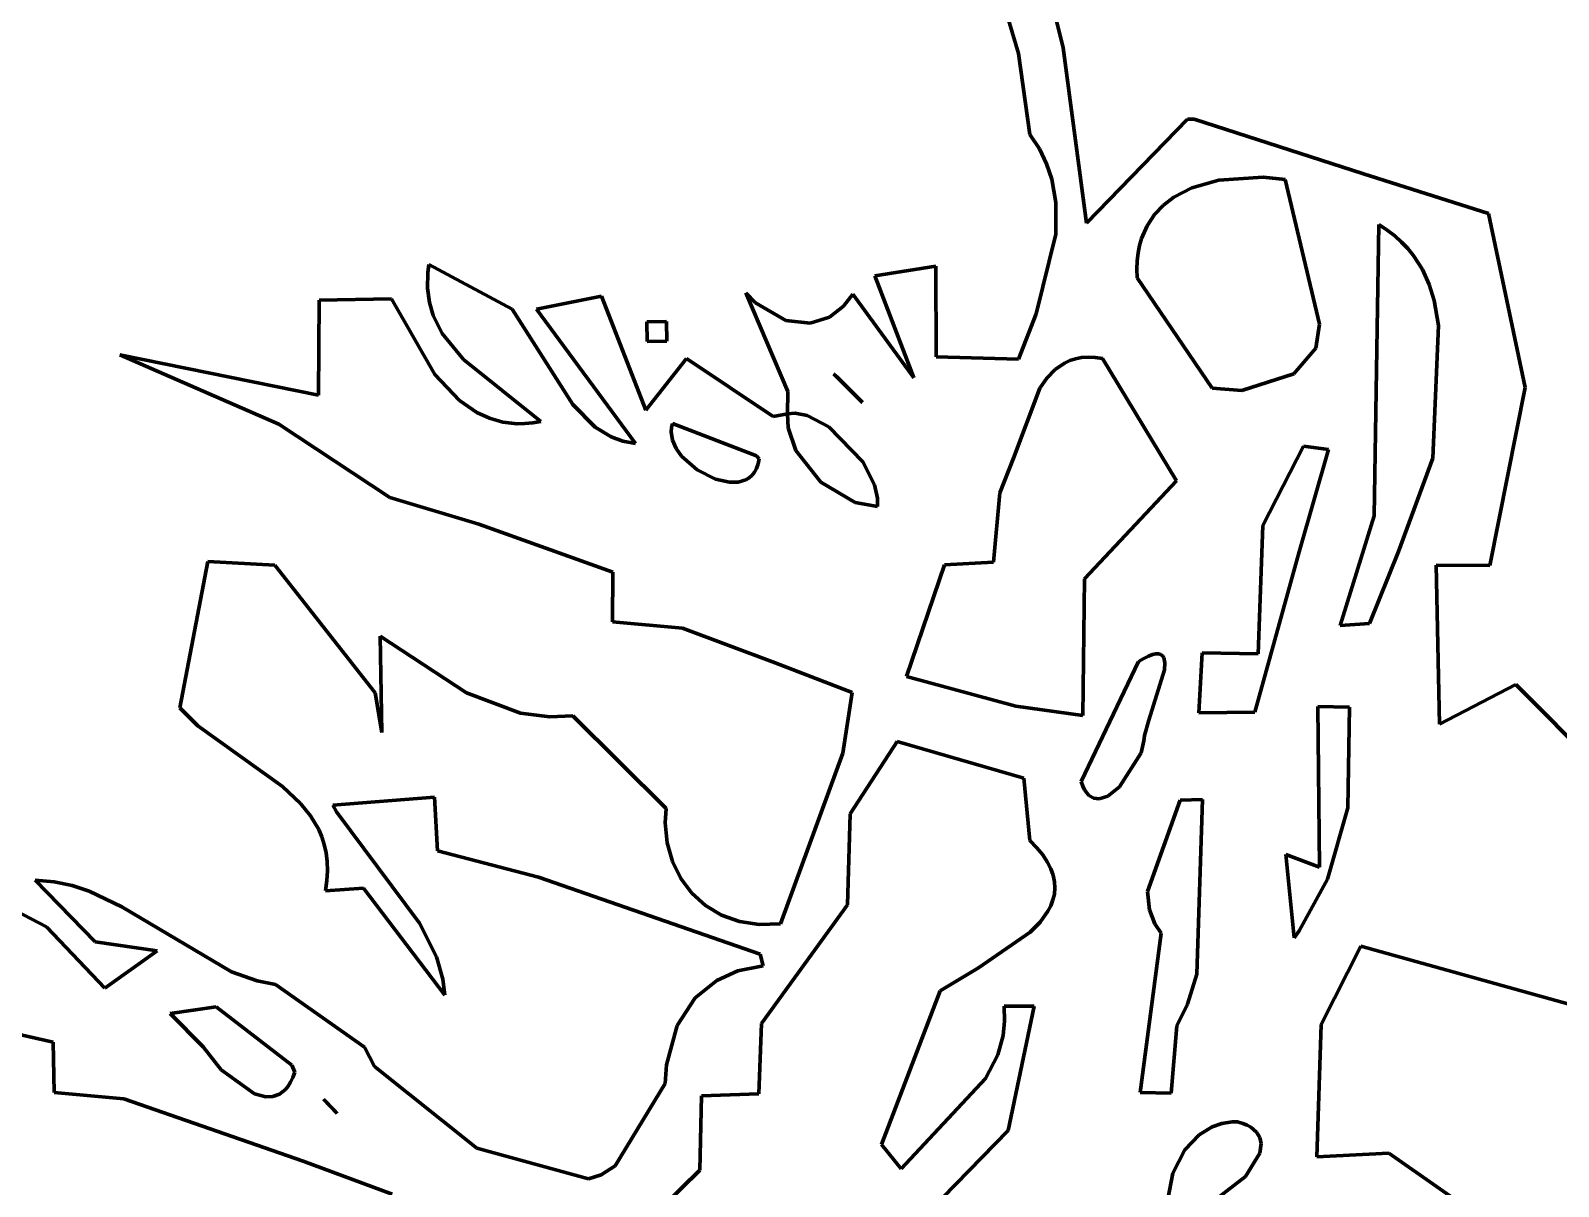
# Model space of a CAD drawing. Header units: millimetres. Extents: x 0 to 7.9, y 0 to 11.
# Drawn here: x 4.448 to 5.168, y 7.984 to 8.53 of the extents above; entities that cross this region are included whole.
import ezdxf

# ---------------------------------------------------------------- set-up
doc = ezdxf.new("R2010")
doc.units = ezdxf.units.MM
doc.layers.add('color#010101ff', color=7, linetype='CONTINUOUS', lineweight=100)
doc.layers.add('color#ffffffff', color=7, linetype='CONTINUOUS', lineweight=100)

msp = doc.modelspace()

# ---------------------------------------------------------------- linework, layer by layer
at = {"layer": 'color#010101ff'}
for p, q in [((4.91376, 8.51908), (4.89922, 8.56831)), ((4.92795, 8.54921), (4.93476, 8.52185)), ((4.93476, 8.52185), (4.94577, 8.43899)), ((4.91909, 8.48088), (4.91376, 8.51908)), ((4.94577, 8.43899), (4.99346, 8.48806)), ((4.99346, 8.48806), (4.99655, 8.48807)), ((4.99655, 8.48807), (5.07649, 8.46227)), ((4.92356, 8.47407), (4.91909, 8.48088)), ((4.92697, 8.46705), (4.92356, 8.47407)), ((4.92938, 8.45987), (4.92697, 8.46705)), ((4.93133, 8.44884), (4.92938, 8.45987)), ((5.00823, 8.4594), (4.99545, 8.45574)), ((5.02909, 8.46067), (5.00823, 8.4594)), ((5.03959, 8.45963), (5.02909, 8.46067)), ((5.05574, 8.39133), (5.03959, 8.45963)), ((5.07649, 8.46227), (5.13542, 8.44353)), ((4.93127, 8.43382), (4.93133, 8.44884)), ((4.987, 8.45133), (4.98207, 8.44755)), ((4.99545, 8.45574), (4.987, 8.45133)), ((4.97783, 8.44306), (4.97435, 8.43783)), ((4.98207, 8.44755), (4.97783, 8.44306)), ((5.13542, 8.44353), (5.15271, 8.36146)), ((4.97435, 8.43783), (4.97175, 8.43182)), ((5.08372, 8.43834), (5.08155, 8.30087)), ((5.08766, 8.43573), (5.08372, 8.43834)), ((5.09123, 8.43298), (5.08766, 8.43573)), ((4.92206, 8.39625), (4.93127, 8.43382)), ((4.9708, 8.42852), (4.97011, 8.42501)), ((4.97175, 8.43182), (4.9708, 8.42852)), ((5.09446, 8.43007), (5.09123, 8.43298)), ((5.09737, 8.42703), (5.09446, 8.43007)), ((4.96968, 8.42129), (4.96952, 8.41737)), ((4.97011, 8.42501), (4.96968, 8.42129)), ((5.09996, 8.42386), (5.09737, 8.42703)), ((5.10427, 8.41716), (5.09996, 8.42386)), ((4.63489, 8.40829), (4.63503, 8.41559)), ((4.63503, 8.41559), (4.63552, 8.41947)), ((4.63552, 8.41947), (4.67481, 8.39844)), ((4.84598, 8.41421), (4.87477, 8.41869)), ((4.86432, 8.36599), (4.84598, 8.41421)), ((4.87477, 8.41869), (4.87492, 8.37592)), ((4.96952, 8.41737), (4.96965, 8.41322)), ((4.96965, 8.41322), (5.00511, 8.36121)), ((5.10751, 8.41002), (5.10427, 8.41716)), ((4.63578, 8.40158), (4.63489, 8.40829)), ((4.8049, 8.35965), (4.785, 8.40622)), ((4.785, 8.40622), (4.78961, 8.40137)), ((4.83115, 8.39987), (4.83555, 8.40548)), ((4.83555, 8.40548), (4.86432, 8.36599)), ((5.10982, 8.40251), (5.10751, 8.41002)), ((4.58349, 8.35792), (4.58369, 8.40269)), ((4.58369, 8.40269), (4.61792, 8.40338)), ((4.61792, 8.40338), (4.63832, 8.36764)), ((4.63758, 8.39539), (4.63578, 8.40158)), ((4.67481, 8.39844), (4.7035, 8.35349)), ((4.68626, 8.39848), (4.71698, 8.40463)), ((4.73306, 8.33507), (4.68626, 8.39848)), ((4.71698, 8.40463), (4.73795, 8.35085)), ((4.78961, 8.40137), (4.80389, 8.39302)), ((4.82449, 8.39474), (4.83115, 8.39987)), ((5.1118, 8.39068), (5.10982, 8.40251)), ((4.64177, 8.38695), (4.63758, 8.39539)), ((4.73838, 8.39245), (4.74761, 8.39264)), ((4.73857, 8.38322), (4.73838, 8.39245)), ((4.74761, 8.39264), (4.7478, 8.38341)), ((4.80389, 8.39302), (4.81533, 8.39185)), ((4.81533, 8.39185), (4.82449, 8.39474)), ((4.91374, 8.37491), (4.92206, 8.39625)), ((5.054, 8.38003), (5.05574, 8.39133)), ((4.65187, 8.3747), (4.64177, 8.38695)), ((5.1092, 8.32818), (5.1118, 8.39068)), ((4.56464, 8.34416), (4.48977, 8.37685)), ((4.48977, 8.37685), (4.58349, 8.35792)), ((4.7478, 8.38341), (4.73857, 8.38322)), ((5.04368, 8.36785), (5.054, 8.38003)), ((4.68833, 8.34543), (4.65187, 8.3747)), ((4.73795, 8.35085), (4.757, 8.37517)), ((4.757, 8.37517), (4.79797, 8.34784)), ((4.87492, 8.37592), (4.91374, 8.37491)), ((4.93094, 8.36994), (4.92712, 8.36591)), ((4.93539, 8.37303), (4.93094, 8.36994)), ((4.93787, 8.37418), (4.93539, 8.37303)), ((4.94055, 8.37503), (4.93787, 8.37418)), ((4.94343, 8.37557), (4.94055, 8.37503)), ((4.94652, 8.37578), (4.94343, 8.37557)), ((4.94983, 8.37563), (4.94652, 8.37578)), ((4.95338, 8.37511), (4.94983, 8.37563)), ((4.9883, 8.31742), (4.95338, 8.37511)), ((4.63832, 8.36764), (4.65002, 8.35526)), ((4.82798, 8.36643), (4.82645, 8.36794)), ((4.82645, 8.36794), (4.83333, 8.36111)), ((4.83333, 8.36111), (4.82798, 8.36643)), ((4.92712, 8.36591), (4.92383, 8.36111)), ((5.01903, 8.36005), (5.04368, 8.36785)), ((4.65002, 8.35526), (4.65816, 8.34966)), ((4.80472, 8.34909), (4.8049, 8.35965)), ((4.83333, 8.36111), (4.83857, 8.35584)), ((4.84007, 8.35434), (4.83333, 8.36111)), ((4.83857, 8.35584), (4.84007, 8.35434)), ((4.92383, 8.36111), (4.91137, 8.32804)), ((5.00511, 8.36121), (5.01903, 8.36005)), ((5.15271, 8.36146), (5.1361, 8.27744)), ((4.65816, 8.34966), (4.66408, 8.34693)), ((4.7035, 8.35349), (4.71403, 8.3428)), ((4.79797, 8.34784), (4.80472, 8.34909)), ((4.80828, 8.34938), (4.80472, 8.34909)), ((4.80472, 8.34909), (4.80498, 8.34249)), ((4.81406, 8.34826), (4.80828, 8.34938)), ((4.82416, 8.34294), (4.81406, 8.34826)), ((4.61705, 8.30952), (4.56464, 8.34416)), ((4.66408, 8.34693), (4.67044, 8.34513)), ((4.67044, 8.34513), (4.67724, 8.34437)), ((4.67724, 8.34437), (4.68082, 8.34441)), ((4.68082, 8.34441), (4.68451, 8.34476)), ((4.68451, 8.34476), (4.68833, 8.34543)), ((4.71403, 8.3428), (4.72147, 8.33825)), ((4.75001, 8.34254), (4.74984, 8.34054)), ((4.75053, 8.34452), (4.75001, 8.34254)), ((4.79013, 8.32921), (4.75053, 8.34452)), ((4.80498, 8.34249), (4.80858, 8.33172)), ((4.84022, 8.32633), (4.82416, 8.34294)), ((4.72147, 8.33825), (4.727, 8.3362)), ((4.727, 8.3362), (4.73306, 8.33507)), ((4.74984, 8.34054), (4.75043, 8.33656)), ((4.75043, 8.33656), (4.75213, 8.33268)), ((5.04815, 8.3338), (5.02893, 8.2963)), ((5.05994, 8.3322), (5.04815, 8.3338)), ((4.75213, 8.33268), (4.75475, 8.32899)), ((4.75475, 8.32899), (4.76202, 8.3226)), ((4.79127, 8.32785), (4.79013, 8.32921)), ((4.79086, 8.32541), (4.79127, 8.32785)), ((4.80858, 8.33172), (4.82051, 8.31671)), ((4.84573, 8.31554), (4.84022, 8.32633)), ((4.91137, 8.32804), (4.90495, 8.31172)), ((5.04609, 8.28393), (5.05994, 8.3322)), ((5.09305, 8.28409), (5.1092, 8.32818)), ((4.76202, 8.3226), (4.77074, 8.31824)), ((4.78664, 8.31882), (4.78803, 8.32002)), ((4.78803, 8.32002), (4.78922, 8.3215)), ((4.78922, 8.3215), (4.79016, 8.3233)), ((4.79016, 8.3233), (4.79086, 8.32541)), ((4.77074, 8.31824), (4.77735, 8.31677)), ((4.77735, 8.31677), (4.78144, 8.31686)), ((4.78144, 8.31686), (4.78506, 8.3179)), ((4.78506, 8.3179), (4.78664, 8.31882)), ((4.82051, 8.31671), (4.83667, 8.30716)), ((4.84719, 8.30926), (4.84573, 8.31554)), ((4.94491, 8.27119), (4.9883, 8.31742)), ((4.65912, 8.29702), (4.61705, 8.30952)), ((4.83667, 8.30716), (4.84721, 8.30533)), ((4.84721, 8.30533), (4.84719, 8.30926)), ((4.90495, 8.31172), (4.90188, 8.27896)), ((5.08155, 8.30087), (5.06543, 8.24921)), ((4.72223, 8.27431), (4.65912, 8.29702)), ((5.02893, 8.2963), (5.02675, 8.23582)), ((5.02513, 8.20815), (5.04609, 8.28393)), ((5.07938, 8.25003), (5.09305, 8.28409)), ((4.51793, 8.21031), (4.53115, 8.27939)), ((4.53115, 8.27939), (4.56287, 8.27761)), ((4.56287, 8.27761), (4.61017, 8.21739)), ((4.87885, 8.27774), (4.86086, 8.22512)), ((4.90188, 8.27896), (4.87885, 8.27774)), ((5.1361, 8.27744), (5.11076, 8.27768)), ((5.11076, 8.27768), (5.11228, 8.20256)), ((4.72221, 8.25088), (4.72223, 8.27431)), ((4.94412, 8.2066), (4.94491, 8.27119)), ((4.75514, 8.24781), (4.72221, 8.25088)), ((4.79888, 8.23155), (4.75514, 8.24781)), ((5.06543, 8.24921), (5.07938, 8.25003)), ((4.61337, 8.19868), (4.6126, 8.24407)), ((4.6126, 8.24407), (4.65329, 8.21735)), ((4.97282, 8.23359), (4.97026, 8.2321)), ((4.97504, 8.23467), (4.97282, 8.23359)), ((4.97693, 8.23538), (4.97504, 8.23467)), ((4.97852, 8.23572), (4.97693, 8.23538)), ((4.97983, 8.23573), (4.97852, 8.23572)), ((4.98087, 8.23542), (4.97983, 8.23573)), ((4.98166, 8.23482), (4.98087, 8.23542)), ((4.98222, 8.23396), (4.98166, 8.23482)), ((4.98272, 8.23152), (4.98222, 8.23396)), ((5.00036, 8.23619), (4.99884, 8.20789)), ((5.02675, 8.23582), (5.00036, 8.23619)), ((4.83522, 8.21748), (4.79888, 8.23155)), ((4.97026, 8.2321), (4.9433, 8.17552)), ((4.97525, 8.20452), (4.98252, 8.22828)), ((4.98252, 8.22828), (4.98272, 8.23152)), ((4.86086, 8.22512), (4.9124, 8.21112)), ((5.11228, 8.20256), (5.14831, 8.22123)), ((5.14831, 8.22123), (5.20098, 8.16833)), ((4.61017, 8.21739), (4.61337, 8.19868)), ((4.65329, 8.21735), (4.67875, 8.2078)), ((4.83077, 8.1888), (4.83522, 8.21748)), ((4.9124, 8.21112), (4.94412, 8.2066)), ((5.05488, 8.2109), (5.05569, 8.13507)), ((5.06983, 8.21055), (5.05488, 8.2109)), ((4.52647, 8.20185), (4.51793, 8.21031)), ((4.67875, 8.2078), (4.69253, 8.20608)), ((4.69253, 8.20608), (4.70342, 8.2065)), ((4.70342, 8.2065), (4.74742, 8.16269)), ((4.97311, 8.19729), (4.97525, 8.20452)), ((4.99884, 8.20789), (5.02513, 8.20815)), ((5.06905, 8.16307), (5.06983, 8.21055)), ((4.56645, 8.17307), (4.52647, 8.20185)), ((4.97276, 8.19473), (4.97311, 8.19729)), ((4.85647, 8.19438), (4.83431, 8.1603)), ((4.91618, 8.177), (4.85647, 8.19438)), ((4.97159, 8.18907), (4.97276, 8.19473)), ((4.80141, 8.10826), (4.83077, 8.1888)), ((4.96128, 8.17293), (4.97159, 8.18907)), ((4.91904, 8.14773), (4.91618, 8.177)), ((4.9433, 8.17552), (4.94406, 8.17335)), ((4.57498, 8.16517), (4.56645, 8.17307)), ((4.63813, 8.16814), (4.59025, 8.16437)), ((4.6395, 8.14281), (4.63813, 8.16814)), ((4.94406, 8.17335), (4.94492, 8.17155)), ((4.94492, 8.17155), (4.94588, 8.17009)), ((4.94588, 8.17009), (4.94692, 8.16895)), ((4.94692, 8.16895), (4.94922, 8.16759)), ((4.94922, 8.16759), (4.95175, 8.16732)), ((4.95175, 8.16732), (4.9558, 8.16865)), ((4.9558, 8.16865), (4.96128, 8.17293)), ((4.57973, 8.15933), (4.57498, 8.16517)), ((4.59025, 8.16437), (4.59192, 8.16115)), ((4.59192, 8.16115), (4.63103, 8.10858)), ((4.74742, 8.16269), (4.74705, 8.15602)), ((4.98991, 8.16665), (4.97461, 8.12356)), ((5.00047, 8.167), (4.98991, 8.16665)), ((4.99782, 8.08462), (5.00047, 8.167)), ((5.05956, 8.12944), (5.06905, 8.16307)), ((4.58352, 8.15289), (4.57973, 8.15933)), ((4.74705, 8.15602), (4.74792, 8.1465)), ((4.83431, 8.1603), (4.83304, 8.11726)), ((4.585, 8.1494), (4.58352, 8.15289)), ((4.58618, 8.14573), (4.585, 8.1494)), ((4.74792, 8.1465), (4.75039, 8.13768)), ((4.92238, 8.14424), (4.91904, 8.14773)), ((4.58703, 8.14185), (4.58618, 8.14573)), ((4.58754, 8.13774), (4.58703, 8.14185)), ((4.68723, 8.13032), (4.6395, 8.14281)), ((4.92513, 8.14086), (4.92238, 8.14424)), ((4.9273, 8.13756), (4.92513, 8.14086)), ((5.05569, 8.13507), (5.03987, 8.14106)), ((5.03987, 8.14106), (5.04384, 8.10168)), ((4.40205, 8.1345), (4.45515, 8.10698)), ((4.58743, 8.1288), (4.58768, 8.1334)), ((4.58768, 8.1334), (4.58754, 8.13774)), ((4.75039, 8.13768), (4.75432, 8.12971)), ((4.92894, 8.13435), (4.9273, 8.13756)), ((4.93005, 8.13123), (4.92894, 8.13435)), ((4.47811, 8.09982), (4.44977, 8.129)), ((4.44977, 8.129), (4.45868, 8.12819)), ((4.45868, 8.12819), (4.46715, 8.12636)), ((4.46715, 8.12636), (4.47526, 8.12367)), ((4.58676, 8.12394), (4.58743, 8.1288)), ((4.60463, 8.12523), (4.58676, 8.12394)), ((4.64308, 8.07462), (4.60463, 8.12523)), ((4.79186, 8.09397), (4.68723, 8.13032)), ((4.75432, 8.12971), (4.75959, 8.12275)), ((4.93069, 8.1282), (4.93005, 8.13123)), ((4.93061, 8.12238), (4.93086, 8.12525)), ((4.93086, 8.12525), (4.93069, 8.1282)), ((5.0462, 8.10502), (5.05956, 8.12944)), ((4.47526, 8.12367), (4.49062, 8.1163)), ((4.75959, 8.12275), (4.76606, 8.11694)), ((4.83304, 8.11726), (4.79242, 8.06128)), ((4.92893, 8.11688), (4.92996, 8.11959)), ((4.92996, 8.11959), (4.93061, 8.12238)), ((4.97461, 8.12356), (4.97547, 8.11487)), ((4.49062, 8.1163), (4.54241, 8.08564)), ((4.76606, 8.11694), (4.77361, 8.11244)), ((4.77361, 8.11244), (4.7821, 8.10939)), ((4.92391, 8.10917), (4.92756, 8.11424)), ((4.92756, 8.11424), (4.92893, 8.11688)), ((4.97547, 8.11487), (4.97808, 8.10835)), ((4.45515, 8.10698), (4.48259, 8.07791)), ((4.63103, 8.10858), (4.63913, 8.09267)), ((4.7821, 8.10939), (4.79141, 8.10794)), ((4.79141, 8.10794), (4.80141, 8.10826)), ((4.89478, 8.0875), (4.91923, 8.10438)), ((4.91923, 8.10438), (4.92391, 8.10917)), ((4.98095, 8.10399), (4.97114, 8.02872)), ((4.97808, 8.10835), (4.98095, 8.10399)), ((5.04384, 8.10168), (5.0462, 8.10502)), ((4.50725, 8.09558), (4.47811, 8.09982)), ((4.48259, 8.07791), (4.50725, 8.09558)), ((5.07526, 8.09784), (5.05655, 8.06078)), ((5.21723, 8.05812), (5.07526, 8.09784)), ((4.63913, 8.09267), (4.6421, 8.08215)), ((4.78135, 8.0861), (4.79319, 8.08849)), ((4.79319, 8.08849), (4.79186, 8.09397)), ((4.54241, 8.08564), (4.55457, 8.08147)), ((4.55457, 8.08147), (4.56314, 8.07976)), ((4.6421, 8.08215), (4.64308, 8.07462)), ((4.76121, 8.07341), (4.7713, 8.08161)), ((4.7713, 8.08161), (4.78135, 8.0861)), ((4.87682, 8.07674), (4.89478, 8.0875)), ((4.9935, 8.07042), (4.99782, 8.08462)), ((4.56314, 8.07976), (4.60516, 8.0501)), ((4.84905, 8.00424), (4.87682, 8.07674)), ((4.5352, 8.06918), (4.51337, 8.06595)), ((4.57086, 8.04155), (4.5352, 8.06918)), ((4.75267, 8.06036), (4.76121, 8.07341)), ((4.92109, 8.06941), (4.90688, 8.06948)), ((4.90688, 8.06948), (4.90713, 8.06235)), ((4.90883, 8.01079), (4.92109, 8.06941)), ((4.98845, 8.06019), (4.9935, 8.07042)), ((4.45826, 8.05239), (4.41004, 8.06345)), ((4.51337, 8.06595), (4.52901, 8.05022)), ((4.74755, 8.04173), (4.75267, 8.06036)), ((4.79242, 8.06128), (4.79121, 8.02804)), ((4.90713, 8.06235), (4.90644, 8.05568)), ((4.98566, 8.02835), (4.98845, 8.06019)), ((5.05655, 8.06078), (5.05447, 7.99831)), ((4.45875, 8.02871), (4.45826, 8.05239)), ((4.90644, 8.05568), (4.90389, 8.04646)), ((4.52901, 8.05022), (4.53743, 8.03948)), ((4.60516, 8.0501), (4.60984, 8.04094)), ((4.90389, 8.04646), (4.89812, 8.03537)), ((4.53743, 8.03948), (4.55316, 8.02806)), ((4.57223, 8.03831), (4.57086, 8.04155)), ((4.57133, 8.03573), (4.57223, 8.03831)), ((4.60984, 8.04094), (4.65813, 8.0024)), ((4.74693, 8.03292), (4.74755, 8.04173)), ((4.56788, 8.03007), (4.56914, 8.03163)), ((4.56914, 8.03163), (4.57029, 8.03351)), ((4.57029, 8.03351), (4.57133, 8.03573)), ((4.72342, 7.9941), (4.74693, 8.03292)), ((4.89812, 8.03537), (4.85838, 7.9927)), ((4.49156, 8.0257), (4.45875, 8.02871)), ((4.57615, 7.99629), (4.49156, 8.0257)), ((4.55316, 8.02806), (4.55853, 8.02667)), ((4.55853, 8.02667), (4.56192, 8.02678)), ((4.56192, 8.02678), (4.56506, 8.02787)), ((4.56506, 8.02787), (4.56788, 8.03007)), ((4.58582, 8.02562), (4.59082, 8.02033)), ((4.59225, 8.01882), (4.58582, 8.02562)), ((4.76419, 8.02707), (4.76332, 7.99201)), ((4.79121, 8.02804), (4.76419, 8.02707)), ((4.97114, 8.02872), (4.98566, 8.02835)), ((4.59082, 8.02033), (4.59225, 8.01882)), ((4.83346, 7.93352), (4.90883, 8.01079)), ((5.00508, 8.01247), (4.99895, 8.00873)), ((5.00962, 8.01405), (5.00508, 8.01247)), ((5.0145, 8.0148), (5.00962, 8.01405)), ((5.01706, 8.01483), (5.0145, 8.0148)), ((5.01948, 8.0141), (5.01706, 8.01483)), ((5.02158, 8.01324), (5.01948, 8.0141)), ((5.02336, 8.01227), (5.02158, 8.01324)), ((5.02603, 8.01004), (5.02336, 8.01227)), ((5.02761, 8.00748), (5.02603, 8.01004)), ((4.65813, 8.0024), (4.71079, 7.98803)), ((4.85838, 7.9927), (4.84905, 8.00424)), ((4.99895, 8.00873), (4.99222, 8.00168)), ((5.02758, 8.00007), (5.02823, 8.00465)), ((5.02823, 8.00465), (5.02761, 8.00748)), ((4.61826, 7.98069), (4.57615, 7.99629)), ((4.99222, 8.00168), (4.98647, 7.9906)), ((5.02077, 7.9891), (5.02758, 8.00007)), ((5.05447, 7.99831), (5.0885, 8.00008)), ((5.0885, 8.00008), (5.13726, 7.96594)), ((4.71079, 7.98803), (4.71681, 7.98982)), ((4.71681, 7.98982), (4.72342, 7.9941)), ((4.76332, 7.99201), (4.72698, 7.95639)), ((4.98647, 7.9906), (4.9841, 7.97832)), ((5.00636, 7.97789), (5.02077, 7.9891))]:
    msp.add_line(p, q, dxfattribs=at)
at = {"layer": 'color#ffffffff'}
for p, q in [((4.89922, 8.56831), (4.91376, 8.51908)), ((4.93476, 8.52185), (4.92795, 8.54921)), ((4.94577, 8.43899), (4.93476, 8.52185)), ((4.91376, 8.51908), (4.91909, 8.48088)), ((4.99346, 8.48806), (4.94577, 8.43899)), ((4.99655, 8.48807), (4.99346, 8.48806)), ((5.07649, 8.46227), (4.99655, 8.48807)), ((4.91909, 8.48088), (4.92356, 8.47407)), ((4.92356, 8.47407), (4.92697, 8.46705)), ((4.92697, 8.46705), (4.92938, 8.45987)), ((4.92938, 8.45987), (4.93133, 8.44884)), ((4.99545, 8.45574), (5.00823, 8.4594)), ((5.00823, 8.4594), (5.02909, 8.46067)), ((5.02909, 8.46067), (5.03959, 8.45963)), ((5.03959, 8.45963), (5.05574, 8.39133)), ((5.13542, 8.44353), (5.07649, 8.46227)), ((4.93133, 8.44884), (4.93127, 8.43382)), ((4.98207, 8.44755), (4.987, 8.45133)), ((4.987, 8.45133), (4.99545, 8.45574)), ((4.97435, 8.43783), (4.97783, 8.44306)), ((4.97783, 8.44306), (4.98207, 8.44755)), ((5.15271, 8.36146), (5.13542, 8.44353)), ((4.97175, 8.43182), (4.97435, 8.43783)), ((5.08155, 8.30087), (5.08372, 8.43834)), ((5.08372, 8.43834), (5.08766, 8.43573)), ((5.08766, 8.43573), (5.09123, 8.43298)), ((4.93127, 8.43382), (4.92206, 8.39625)), ((4.97011, 8.42501), (4.9708, 8.42852)), ((4.9708, 8.42852), (4.97175, 8.43182)), ((5.09123, 8.43298), (5.09446, 8.43007)), ((5.09446, 8.43007), (5.09737, 8.42703)), ((4.96952, 8.41737), (4.96968, 8.42129)), ((4.96968, 8.42129), (4.97011, 8.42501)), ((5.09737, 8.42703), (5.09996, 8.42386)), ((5.09996, 8.42386), (5.10427, 8.41716)), ((4.63503, 8.41559), (4.63489, 8.40829)), ((4.63552, 8.41947), (4.63503, 8.41559)), ((4.67481, 8.39844), (4.63552, 8.41947)), ((4.87477, 8.41869), (4.84598, 8.41421)), ((4.84598, 8.41421), (4.86432, 8.36599)), ((4.87492, 8.37592), (4.87477, 8.41869)), ((4.96965, 8.41322), (4.96952, 8.41737)), ((5.00511, 8.36121), (4.96965, 8.41322)), ((5.10427, 8.41716), (5.10751, 8.41002)), ((4.63489, 8.40829), (4.63578, 8.40158)), ((4.78961, 8.40137), (4.785, 8.40622)), ((4.785, 8.40622), (4.8049, 8.35965)), ((4.83555, 8.40548), (4.83115, 8.39987)), ((4.86432, 8.36599), (4.83555, 8.40548)), ((5.10751, 8.41002), (5.10982, 8.40251)), ((4.58369, 8.40269), (4.58349, 8.35792)), ((4.61792, 8.40338), (4.58369, 8.40269)), ((4.63832, 8.36764), (4.61792, 8.40338)), ((4.63578, 8.40158), (4.63758, 8.39539)), ((4.7035, 8.35349), (4.67481, 8.39844)), ((4.71698, 8.40463), (4.68626, 8.39848)), ((4.68626, 8.39848), (4.73306, 8.33507)), ((4.73795, 8.35085), (4.71698, 8.40463)), ((4.80389, 8.39302), (4.78961, 8.40137)), ((4.83115, 8.39987), (4.82449, 8.39474)), ((5.10982, 8.40251), (5.1118, 8.39068)), ((4.63758, 8.39539), (4.64177, 8.38695)), ((4.74761, 8.39264), (4.73838, 8.39245)), ((4.73838, 8.39245), (4.73857, 8.38322)), ((4.7478, 8.38341), (4.74761, 8.39264)), ((4.81533, 8.39185), (4.80389, 8.39302)), ((4.82449, 8.39474), (4.81533, 8.39185)), ((4.92206, 8.39625), (4.91374, 8.37491)), ((5.05574, 8.39133), (5.054, 8.38003)), ((4.64177, 8.38695), (4.65187, 8.3747)), ((5.1118, 8.39068), (5.1092, 8.32818)), ((4.58349, 8.35792), (4.48977, 8.37685)), ((4.48977, 8.37685), (4.56464, 8.34416)), ((4.73857, 8.38322), (4.7478, 8.38341)), ((5.054, 8.38003), (5.04368, 8.36785)), ((4.65187, 8.3747), (4.68833, 8.34543)), ((4.757, 8.37517), (4.73795, 8.35085)), ((4.79797, 8.34784), (4.757, 8.37517)), ((4.91374, 8.37491), (4.87492, 8.37592)), ((4.92712, 8.36591), (4.93094, 8.36994)), ((4.93094, 8.36994), (4.93539, 8.37303)), ((4.93539, 8.37303), (4.93787, 8.37418)), ((4.93787, 8.37418), (4.94055, 8.37503)), ((4.94055, 8.37503), (4.94343, 8.37557)), ((4.94343, 8.37557), (4.94652, 8.37578)), ((4.94652, 8.37578), (4.94983, 8.37563)), ((4.94983, 8.37563), (4.95338, 8.37511)), ((4.95338, 8.37511), (4.9883, 8.31742)), ((4.65002, 8.35526), (4.63832, 8.36764)), ((4.83333, 8.36111), (4.82645, 8.36794)), ((4.82645, 8.36794), (4.82798, 8.36643)), ((4.82798, 8.36643), (4.83333, 8.36111)), ((4.92383, 8.36111), (4.92712, 8.36591)), ((5.04368, 8.36785), (5.01903, 8.36005)), ((4.65816, 8.34966), (4.65002, 8.35526)), ((4.8049, 8.35965), (4.80472, 8.34909)), ((4.83333, 8.36111), (4.84007, 8.35434)), ((4.83857, 8.35584), (4.83333, 8.36111)), ((4.84007, 8.35434), (4.83857, 8.35584)), ((4.91137, 8.32804), (4.92383, 8.36111)), ((5.01903, 8.36005), (5.00511, 8.36121)), ((5.1361, 8.27744), (5.15271, 8.36146)), ((4.66408, 8.34693), (4.65816, 8.34966)), ((4.71403, 8.3428), (4.7035, 8.35349)), ((4.80472, 8.34909), (4.79797, 8.34784)), ((4.80472, 8.34909), (4.80828, 8.34938)), ((4.80498, 8.34249), (4.80472, 8.34909)), ((4.80828, 8.34938), (4.81406, 8.34826)), ((4.81406, 8.34826), (4.82416, 8.34294)), ((4.56464, 8.34416), (4.61705, 8.30952)), ((4.67044, 8.34513), (4.66408, 8.34693)), ((4.67724, 8.34437), (4.67044, 8.34513)), ((4.68082, 8.34441), (4.67724, 8.34437)), ((4.68451, 8.34476), (4.68082, 8.34441)), ((4.68833, 8.34543), (4.68451, 8.34476)), ((4.72147, 8.33825), (4.71403, 8.3428)), ((4.74984, 8.34054), (4.75001, 8.34254)), ((4.75001, 8.34254), (4.75053, 8.34452)), ((4.75053, 8.34452), (4.79013, 8.32921)), ((4.80858, 8.33172), (4.80498, 8.34249)), ((4.82416, 8.34294), (4.84022, 8.32633)), ((4.727, 8.3362), (4.72147, 8.33825)), ((4.73306, 8.33507), (4.727, 8.3362)), ((4.75043, 8.33656), (4.74984, 8.34054)), ((4.75213, 8.33268), (4.75043, 8.33656)), ((5.02893, 8.2963), (5.04815, 8.3338)), ((5.04815, 8.3338), (5.05994, 8.3322)), ((4.75475, 8.32899), (4.75213, 8.33268)), ((4.76202, 8.3226), (4.75475, 8.32899)), ((4.79013, 8.32921), (4.79127, 8.32785)), ((4.79127, 8.32785), (4.79086, 8.32541)), ((4.82051, 8.31671), (4.80858, 8.33172)), ((4.84022, 8.32633), (4.84573, 8.31554)), ((4.90495, 8.31172), (4.91137, 8.32804)), ((5.05994, 8.3322), (5.04609, 8.28393)), ((5.1092, 8.32818), (5.09305, 8.28409)), ((4.77074, 8.31824), (4.76202, 8.3226)), ((4.78803, 8.32002), (4.78664, 8.31882)), ((4.78922, 8.3215), (4.78803, 8.32002)), ((4.79016, 8.3233), (4.78922, 8.3215)), ((4.79086, 8.32541), (4.79016, 8.3233)), ((4.77735, 8.31677), (4.77074, 8.31824)), ((4.78144, 8.31686), (4.77735, 8.31677)), ((4.78506, 8.3179), (4.78144, 8.31686)), ((4.78664, 8.31882), (4.78506, 8.3179)), ((4.83667, 8.30716), (4.82051, 8.31671)), ((4.84573, 8.31554), (4.84719, 8.30926)), ((4.9883, 8.31742), (4.94491, 8.27119)), ((4.61705, 8.30952), (4.65912, 8.29702)), ((4.84721, 8.30533), (4.83667, 8.30716)), ((4.84719, 8.30926), (4.84721, 8.30533)), ((4.90188, 8.27896), (4.90495, 8.31172)), ((5.06543, 8.24921), (5.08155, 8.30087)), ((4.65912, 8.29702), (4.72223, 8.27431)), ((5.02675, 8.23582), (5.02893, 8.2963)), ((5.04609, 8.28393), (5.02513, 8.20815)), ((5.09305, 8.28409), (5.07938, 8.25003)), ((4.53115, 8.27939), (4.51793, 8.21031)), ((4.56287, 8.27761), (4.53115, 8.27939)), ((4.61017, 8.21739), (4.56287, 8.27761)), ((4.86086, 8.22512), (4.87885, 8.27774)), ((4.87885, 8.27774), (4.90188, 8.27896)), ((5.11228, 8.20256), (5.11076, 8.27768)), ((5.11076, 8.27768), (5.1361, 8.27744)), ((4.72223, 8.27431), (4.72221, 8.25088)), ((4.94491, 8.27119), (4.94412, 8.2066)), ((4.72221, 8.25088), (4.75514, 8.24781)), ((4.75514, 8.24781), (4.79888, 8.23155)), ((5.07938, 8.25003), (5.06543, 8.24921)), ((4.65329, 8.21735), (4.6126, 8.24407)), ((4.6126, 8.24407), (4.61337, 8.19868)), ((4.97026, 8.2321), (4.97282, 8.23359)), ((4.97282, 8.23359), (4.97504, 8.23467)), ((4.97504, 8.23467), (4.97693, 8.23538)), ((4.97693, 8.23538), (4.97852, 8.23572)), ((4.97852, 8.23572), (4.97983, 8.23573)), ((4.97983, 8.23573), (4.98087, 8.23542)), ((4.98087, 8.23542), (4.98166, 8.23482)), ((4.98166, 8.23482), (4.98222, 8.23396)), ((4.98222, 8.23396), (4.98272, 8.23152)), ((4.99884, 8.20789), (5.00036, 8.23619)), ((5.00036, 8.23619), (5.02675, 8.23582)), ((4.79888, 8.23155), (4.83522, 8.21748)), ((4.9433, 8.17552), (4.97026, 8.2321)), ((4.98252, 8.22828), (4.97525, 8.20452)), ((4.98272, 8.23152), (4.98252, 8.22828)), ((4.9124, 8.21112), (4.86086, 8.22512)), ((5.14831, 8.22123), (5.11228, 8.20256)), ((5.20098, 8.16833), (5.14831, 8.22123)), ((4.61337, 8.19868), (4.61017, 8.21739)), ((4.67875, 8.2078), (4.65329, 8.21735)), ((4.83522, 8.21748), (4.83077, 8.1888)), ((4.94412, 8.2066), (4.9124, 8.21112)), ((5.05488, 8.2109), (5.06983, 8.21055)), ((5.05569, 8.13507), (5.05488, 8.2109)), ((4.51793, 8.21031), (4.52647, 8.20185)), ((4.69253, 8.20608), (4.67875, 8.2078)), ((4.70342, 8.2065), (4.69253, 8.20608)), ((4.74742, 8.16269), (4.70342, 8.2065)), ((4.97525, 8.20452), (4.97311, 8.19729)), ((5.02513, 8.20815), (4.99884, 8.20789)), ((5.06983, 8.21055), (5.06905, 8.16307)), ((4.52647, 8.20185), (4.56645, 8.17307)), ((4.97311, 8.19729), (4.97276, 8.19473)), ((4.83431, 8.1603), (4.85647, 8.19438)), ((4.85647, 8.19438), (4.91618, 8.177)), ((4.97276, 8.19473), (4.97159, 8.18907)), ((4.83077, 8.1888), (4.80141, 8.10826)), ((4.97159, 8.18907), (4.96128, 8.17293)), ((4.91618, 8.177), (4.91904, 8.14773)), ((4.94406, 8.17335), (4.9433, 8.17552)), ((4.56645, 8.17307), (4.57498, 8.16517)), ((4.59025, 8.16437), (4.63813, 8.16814)), ((4.63813, 8.16814), (4.6395, 8.14281)), ((4.94492, 8.17155), (4.94406, 8.17335)), ((4.94588, 8.17009), (4.94492, 8.17155)), ((4.94692, 8.16895), (4.94588, 8.17009)), ((4.94922, 8.16759), (4.94692, 8.16895)), ((4.95175, 8.16732), (4.94922, 8.16759)), ((4.9558, 8.16865), (4.95175, 8.16732)), ((4.96128, 8.17293), (4.9558, 8.16865)), ((4.57498, 8.16517), (4.57973, 8.15933)), ((4.59192, 8.16115), (4.59025, 8.16437)), ((4.63103, 8.10858), (4.59192, 8.16115)), ((4.74705, 8.15602), (4.74742, 8.16269)), ((4.97461, 8.12356), (4.98991, 8.16665)), ((4.98991, 8.16665), (5.00047, 8.167)), ((5.00047, 8.167), (4.99782, 8.08462)), ((5.06905, 8.16307), (5.05956, 8.12944)), ((4.57973, 8.15933), (4.58352, 8.15289)), ((4.74792, 8.1465), (4.74705, 8.15602)), ((4.83304, 8.11726), (4.83431, 8.1603)), ((4.58352, 8.15289), (4.585, 8.1494)), ((4.585, 8.1494), (4.58618, 8.14573)), ((4.75039, 8.13768), (4.74792, 8.1465)), ((4.91904, 8.14773), (4.92238, 8.14424)), ((4.58618, 8.14573), (4.58703, 8.14185)), ((4.58703, 8.14185), (4.58754, 8.13774)), ((4.6395, 8.14281), (4.68723, 8.13032)), ((4.92238, 8.14424), (4.92513, 8.14086)), ((4.92513, 8.14086), (4.9273, 8.13756)), ((5.04384, 8.10168), (5.03987, 8.14106)), ((5.03987, 8.14106), (5.05569, 8.13507)), ((4.45515, 8.10698), (4.40205, 8.1345)), ((4.58768, 8.1334), (4.58743, 8.1288)), ((4.58754, 8.13774), (4.58768, 8.1334)), ((4.75432, 8.12971), (4.75039, 8.13768)), ((4.9273, 8.13756), (4.92894, 8.13435)), ((4.92894, 8.13435), (4.93005, 8.13123)), ((4.45868, 8.12819), (4.44977, 8.129)), ((4.44977, 8.129), (4.47811, 8.09982)), ((4.46715, 8.12636), (4.45868, 8.12819)), ((4.47526, 8.12367), (4.46715, 8.12636)), ((4.58743, 8.1288), (4.58676, 8.12394)), ((4.58676, 8.12394), (4.60463, 8.12523)), ((4.60463, 8.12523), (4.64308, 8.07462)), ((4.68723, 8.13032), (4.79186, 8.09397)), ((4.75959, 8.12275), (4.75432, 8.12971)), ((4.93005, 8.13123), (4.93069, 8.1282)), ((4.93086, 8.12525), (4.93061, 8.12238)), ((4.93069, 8.1282), (4.93086, 8.12525)), ((5.05956, 8.12944), (5.0462, 8.10502)), ((4.49062, 8.1163), (4.47526, 8.12367)), ((4.76606, 8.11694), (4.75959, 8.12275)), ((4.79242, 8.06128), (4.83304, 8.11726)), ((4.92996, 8.11959), (4.92893, 8.11688)), ((4.93061, 8.12238), (4.92996, 8.11959)), ((4.97547, 8.11487), (4.97461, 8.12356)), ((4.54241, 8.08564), (4.49062, 8.1163)), ((4.77361, 8.11244), (4.76606, 8.11694)), ((4.7821, 8.10939), (4.77361, 8.11244)), ((4.92756, 8.11424), (4.92391, 8.10917)), ((4.92893, 8.11688), (4.92756, 8.11424)), ((4.97808, 8.10835), (4.97547, 8.11487)), ((4.48259, 8.07791), (4.45515, 8.10698)), ((4.63913, 8.09267), (4.63103, 8.10858)), ((4.79141, 8.10794), (4.7821, 8.10939)), ((4.80141, 8.10826), (4.79141, 8.10794)), ((4.91923, 8.10438), (4.89478, 8.0875)), ((4.92391, 8.10917), (4.91923, 8.10438)), ((4.97114, 8.02872), (4.98095, 8.10399)), ((4.98095, 8.10399), (4.97808, 8.10835)), ((5.0462, 8.10502), (5.04384, 8.10168)), ((4.47811, 8.09982), (4.50725, 8.09558)), ((4.50725, 8.09558), (4.48259, 8.07791)), ((5.05655, 8.06078), (5.07526, 8.09784)), ((5.07526, 8.09784), (5.21723, 8.05812)), ((4.6421, 8.08215), (4.63913, 8.09267)), ((4.79319, 8.08849), (4.78135, 8.0861)), ((4.79186, 8.09397), (4.79319, 8.08849)), ((4.55457, 8.08147), (4.54241, 8.08564)), ((4.56314, 8.07976), (4.55457, 8.08147)), ((4.64308, 8.07462), (4.6421, 8.08215)), ((4.7713, 8.08161), (4.76121, 8.07341)), ((4.78135, 8.0861), (4.7713, 8.08161)), ((4.89478, 8.0875), (4.87682, 8.07674)), ((4.99782, 8.08462), (4.9935, 8.07042)), ((4.60516, 8.0501), (4.56314, 8.07976)), ((4.87682, 8.07674), (4.84905, 8.00424)), ((4.51337, 8.06595), (4.5352, 8.06918)), ((4.5352, 8.06918), (4.57086, 8.04155)), ((4.76121, 8.07341), (4.75267, 8.06036)), ((4.90713, 8.06235), (4.90688, 8.06948)), ((4.90688, 8.06948), (4.92109, 8.06941)), ((4.92109, 8.06941), (4.90883, 8.01079)), ((4.9935, 8.07042), (4.98845, 8.06019)), ((4.41004, 8.06345), (4.45826, 8.05239)), ((4.52901, 8.05022), (4.51337, 8.06595)), ((4.75267, 8.06036), (4.74755, 8.04173)), ((4.79121, 8.02804), (4.79242, 8.06128)), ((4.90644, 8.05568), (4.90713, 8.06235)), ((4.98845, 8.06019), (4.98566, 8.02835)), ((5.05447, 7.99831), (5.05655, 8.06078)), ((4.45826, 8.05239), (4.45875, 8.02871)), ((4.90389, 8.04646), (4.90644, 8.05568)), ((4.53743, 8.03948), (4.52901, 8.05022)), ((4.60984, 8.04094), (4.60516, 8.0501)), ((4.89812, 8.03537), (4.90389, 8.04646)), ((4.55316, 8.02806), (4.53743, 8.03948)), ((4.57086, 8.04155), (4.57223, 8.03831)), ((4.57223, 8.03831), (4.57133, 8.03573)), ((4.65813, 8.0024), (4.60984, 8.04094)), ((4.74755, 8.04173), (4.74693, 8.03292)), ((4.56914, 8.03163), (4.56788, 8.03007)), ((4.57029, 8.03351), (4.56914, 8.03163)), ((4.57133, 8.03573), (4.57029, 8.03351)), ((4.74693, 8.03292), (4.72342, 7.9941)), ((4.85838, 7.9927), (4.89812, 8.03537)), ((4.45875, 8.02871), (4.49156, 8.0257)), ((4.49156, 8.0257), (4.57615, 7.99629)), ((4.55853, 8.02667), (4.55316, 8.02806)), ((4.56192, 8.02678), (4.55853, 8.02667)), ((4.56506, 8.02787), (4.56192, 8.02678)), ((4.56788, 8.03007), (4.56506, 8.02787)), ((4.58582, 8.02562), (4.59225, 8.01882)), ((4.59082, 8.02033), (4.58582, 8.02562)), ((4.76332, 7.99201), (4.76419, 8.02707)), ((4.76419, 8.02707), (4.79121, 8.02804)), ((4.98566, 8.02835), (4.97114, 8.02872)), ((4.59225, 8.01882), (4.59082, 8.02033)), ((4.90883, 8.01079), (4.83346, 7.93352)), ((4.99895, 8.00873), (5.00508, 8.01247)), ((5.00508, 8.01247), (5.00962, 8.01405)), ((5.00962, 8.01405), (5.0145, 8.0148)), ((5.0145, 8.0148), (5.01706, 8.01483)), ((5.01706, 8.01483), (5.01948, 8.0141)), ((5.01948, 8.0141), (5.02158, 8.01324)), ((5.02158, 8.01324), (5.02336, 8.01227)), ((5.02336, 8.01227), (5.02603, 8.01004)), ((5.02603, 8.01004), (5.02761, 8.00748)), ((4.71079, 7.98803), (4.65813, 8.0024)), ((4.84905, 8.00424), (4.85838, 7.9927)), ((4.99222, 8.00168), (4.99895, 8.00873)), ((5.02823, 8.00465), (5.02758, 8.00007)), ((5.02761, 8.00748), (5.02823, 8.00465)), ((4.57615, 7.99629), (4.61826, 7.98069)), ((4.98647, 7.9906), (4.99222, 8.00168)), ((5.02758, 8.00007), (5.02077, 7.9891)), ((5.0885, 8.00008), (5.05447, 7.99831)), ((5.13726, 7.96594), (5.0885, 8.00008)), ((4.71681, 7.98982), (4.71079, 7.98803)), ((4.72342, 7.9941), (4.71681, 7.98982)), ((4.72698, 7.95639), (4.76332, 7.99201)), ((4.9841, 7.97832), (4.98647, 7.9906)), ((5.02077, 7.9891), (5.00636, 7.97789))]:
    msp.add_line(p, q, dxfattribs=at)

doc.saveas('drawing.dxf')
